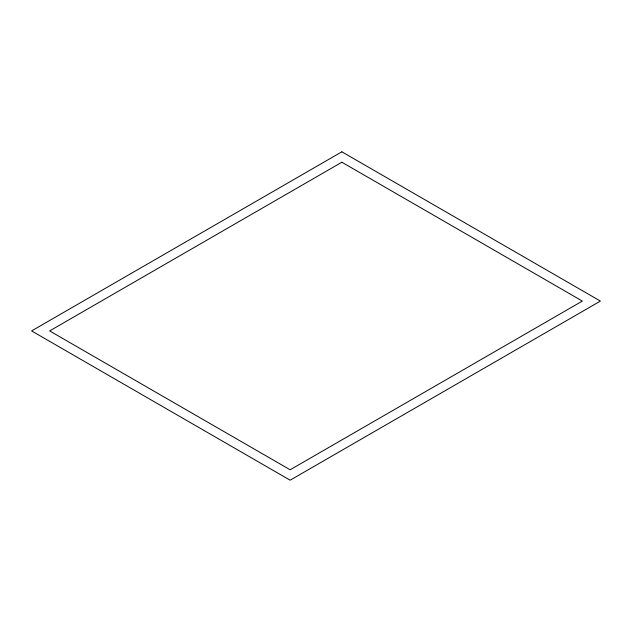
<?xml version="1.0" encoding="UTF-8"?>
<svg xmlns="http://www.w3.org/2000/svg" width="632" height="632" viewBox="0 0 632 632"><rect width="100%" height="100%" fill="white"/><g stroke="black" fill="none" stroke-linecap="round" stroke-linejoin="round"><path stroke-width="0.95" d="M341.857 151.806L31.6 330.923L290.143 480.194L600.4 301.077L341.857 151.806M341.857 162.219L49.644 330.923L290.143 469.781L582.356 301.077L341.857 162.219"/></g></svg>
